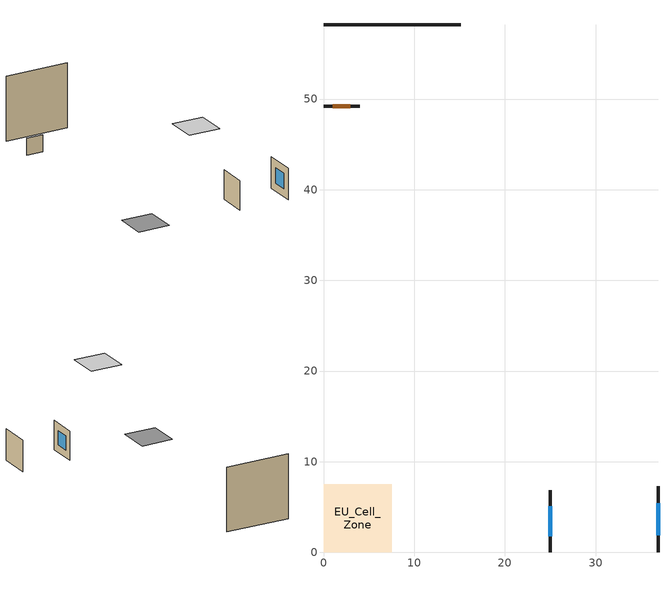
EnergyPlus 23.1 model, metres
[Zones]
EU_Cell_Zone
 floor othersidecoefficients (EU_GB.ENG.TH.01.Gen.ReEx.001.001_floor_1_Construction): 0,0 7.51,0 7.51,7.51 0,7.51 z0
 wall outside (EU_GB.ENG.TH.01.Gen.ReEx.001.001_wall_1_east_1_Construction): 25.01,0 25.01,6.88 z0:6.88
 wall outside (EU_GB.ENG.TH.01.Gen.ReEx.001.001_wall_1_west_2_Construction): 36.89,7.32 36.89,0 z0:7.32
 wall outside (EU_GB.ENG.TH.01.Gen.ReEx.001.001_wall_1_south_3_Construction): 4,49.21 0,49.21 z0:4
 wall othersidecoefficients (EU_GB.ENG.TH.01.Gen.ReEx.001.001_thermal_bridge_Construction): 15.15,58.21 0,58.21 z0:15.15
 window (EU_GB.ENG.TH.01.Gen.ReEx.001.001_window_east_1_Construction): 25.01,1.76 25.01,5.12 z1.76:5.12
 window (EU_GB.ENG.TH.01.Gen.ReEx.001.001_window_west_2_Construction): 36.89,5.45 36.89,1.88 z1.88:5.45
 door (EU_GB.ENG.TH.01.Gen.ReEx.001.001_door_south_3_Construction): 2.97,49.21 1.02,49.21 z1.02:2.97
 ceiling othersidecoefficients (EU_GB.ENG.TH.01.Gen.ReEx.001.001_roof_1_Construction): 12.51,0 20.01,0 20.01,7.51 12.51,7.51 z20
[Building]
EU Step8 Campaign Cell: North Axis=0; Terrain=City; Solar Distribution=FullExterior
[Site:Location]
London: Latitude=51.5; Longitude=-0.5; Time Zone=0; Elevation=25
[SizingPeriod:WeatherFileDays]
AnnualSizingPeriod: Begin Month=1; Begin Day of Month=1; End Month=12; End Day of Month=31; Use Weather File Daylight Saving Period=No; Use Weather File Rain and Snow Indicators=No
[MATERIAL]
EU_InternalMass_Material: Roughness=MediumRough; Thickness=0.1; Conductivity=1; Density=1800; Specific Heat=900; Thermal Absorptance=0.9; Solar Absorptance=0.7; Visible Absorptance=0.7
[MATERIAL:NOMASS] Roughness=MediumRough; Thermal Absorptance=0.9; Solar Absorptance=0.7; Visible Absorptance=0.7
Name | Thermal Resistance
EU_GB.ENG.TH.01.Gen.ReEx.001.001_floor_1_NoMass | 2.11864
EU_GB.ENG.TH.01.Gen.ReEx.001.001_roof_1_NoMass | 0.543478
EU_GB.ENG.TH.01.Gen.ReEx.001.001_wall_1_east_1_NoMass; EU_GB.ENG.TH.01.Gen.ReEx.001.001_wall_1_west_2_NoMass; EU_GB.ENG.TH.01.Gen.ReEx.001.001_wall_1_south_3_NoMass | 0.595238
EU_GB.ENG.TH.01.Gen.ReEx.001.001_door_south_3_NoMass | 0.416667
EU_GB.ENG.TH.01.Gen.ReEx.001.001_thermal_bridge_NoMass | 8.33333
[WINDOWMATERIAL:SIMPLEGLAZINGSYSTEM] UFactor=3.84; Solar Heat Gain Coefficient=0.85; Visible Transmittance=0.85
EU_GB.ENG.TH.01.Gen.ReEx.001.001_window_east_1_SimpleGlazing; EU_GB.ENG.TH.01.Gen.ReEx.001.001_window_west_2_SimpleGlazing
[CONSTRUCTION]
EU_GB.ENG.TH.01.Gen.ReEx.001.001_floor_1_Construction: EU_GB.ENG.TH.01.Gen.ReEx.001.001_floor_1_NoMass
EU_GB.ENG.TH.01.Gen.ReEx.001.001_roof_1_Construction: EU_GB.ENG.TH.01.Gen.ReEx.001.001_roof_1_NoMass
EU_GB.ENG.TH.01.Gen.ReEx.001.001_wall_1_east_1_Construction: EU_GB.ENG.TH.01.Gen.ReEx.001.001_wall_1_east_1_NoMass
EU_GB.ENG.TH.01.Gen.ReEx.001.001_window_east_1_Construction: EU_GB.ENG.TH.01.Gen.ReEx.001.001_window_east_1_SimpleGlazing
EU_GB.ENG.TH.01.Gen.ReEx.001.001_wall_1_west_2_Construction: EU_GB.ENG.TH.01.Gen.ReEx.001.001_wall_1_west_2_NoMass
EU_GB.ENG.TH.01.Gen.ReEx.001.001_window_west_2_Construction: EU_GB.ENG.TH.01.Gen.ReEx.001.001_window_west_2_SimpleGlazing
EU_GB.ENG.TH.01.Gen.ReEx.001.001_wall_1_south_3_Construction: EU_GB.ENG.TH.01.Gen.ReEx.001.001_wall_1_south_3_NoMass
EU_GB.ENG.TH.01.Gen.ReEx.001.001_door_south_3_Construction: EU_GB.ENG.TH.01.Gen.ReEx.001.001_door_south_3_NoMass
EU_GB.ENG.TH.01.Gen.ReEx.001.001_thermal_bridge_Construction: EU_GB.ENG.TH.01.Gen.ReEx.001.001_thermal_bridge_NoMass
EU_InternalMass_Construction: EU_InternalMass_Material
[ZONE]
EU_Cell_Zone: Type=1; Multiplier=1; Ceiling Height=1.28919; Volume=269.75; Floor Area=104.62; Part of Total Floor Area=Yes
[INTERNALMASS]
EU_Cell_Zone_EU_InternalMass: Construction=EU_InternalMass_Construction; Zone or ZoneList=EU_Cell_Zone; Surface Area=104.62
[SURFACEPROPERTY:OTHERSIDECOEFFICIENTS] Combined ConvectiveRadiative Film Coefficient=0; Constant Temperature=0; Constant Temperature Coefficient=0; Ground Temperature Coefficient=0; Wind Speed Coefficient=0; Sinusoidal Variation of Constant Temperature Coefficient=No; Period of Sinusoidal Variation=24; Previous Other Side Temperature Coefficient=0
Name | External DryBulb Temperature Coefficient | Zone Air Temperature Coefficient
EU_GB.ENG.TH.01.Gen.ReEx.001.001_floor_1_b0.849618 | 0.849618 | 0.150382
EU_GB.ENG.TH.01.Gen.ReEx.001.001_roof_1_b1; EU_GB.ENG.TH.01.Gen.ReEx.001.001_wall_1_east_1_b1; EU_GB.ENG.TH.01.Gen.ReEx.001.001_wall_1_west_2_b1; EU_GB.ENG.TH.01.Gen.ReEx.001.001_wall_1_south_3_b1; EU_GB.ENG.TH.01.Gen.ReEx.001.001_thermal_bridge_b1 | 1 | 0
[OTHEREQUIPMENT]
EU_Step8_InternalGain_uk__GB.ENG.TH.01.Gen.ReEx.001.001__f000_f000: Fuel Type=Electricity; Zone or ZoneList or Space or SpaceList=EU_Cell_Zone; Schedule=EU_Step8_GainSchedule_uk__GB.ENG.TH.01.Gen.ReEx.001.001__f000_f000; Design Level Calculation Method=Watts/Area; Power per Zone Floor Area=1; Fraction Latent=0; Fraction Radiant=0; Fraction Lost=0; Carbon Dioxide Generation Rate=0; EndUse Subcategory=EU_Step8_InternalGains
[ZONEVENTILATION:DESIGNFLOWRATE]
EU_ConstantAir_EU_Cell_Zone: Zone or ZoneList or Space or SpaceList=EU_Cell_Zone; Schedule=EU_AlwaysOn; Design Flow Rate Calculation Method=AirChanges/Hour; Air Changes per Hour=0.48; Ventilation Type=Natural; Fan Pressure Rise=0; Fan Total Efficiency=1; Constant Term Coefficient=1; Temperature Term Coefficient=0; Velocity Term Coefficient=0; Velocity Squared Term Coefficient=0; Minimum Indoor Temperature=-100; Maximum Indoor Temperature=100; Delta Temperature=-100; Minimum Outdoor Temperature=-100; Maximum Outdoor Temperature=100; Maximum Wind Speed=40
[HVACTEMPLATE:THERMOSTAT]
EU_HeatOnly_EU_Cell_Zone: Constant Heating Setpoint=20; Constant Cooling Setpoint=50
[HVACTEMPLATE:ZONE:IDEALLOADSAIRSYSTEM]
EU_Cell_Zone: Template Thermostat=EU_HeatOnly_EU_Cell_Zone; System Availability Schedule=EU_AlwaysOn; Maximum Heating Supply Air Temperature=50; Minimum Cooling Supply Air Temperature=13; Maximum Heating Supply Air Humidity Ratio=0.0156; Minimum Cooling Supply Air Humidity Ratio=0.0077; Heating Limit=NoLimit; Cooling Limit=NoLimit; Heating Availability Schedule=EU_AlwaysOn; Cooling Availability Schedule=EU_CoolingOff; Dehumidification Control Type=ConstantSensibleHeatRatio; Cooling Sensible Heat Ratio=0.7; Dehumidification Setpoint=60; Humidification Control Type=None; Humidification Setpoint=30; Outdoor Air Method=None; Outdoor Air Flow Rate per Person=0.00944; Outdoor Air Flow Rate per Zone Floor Area=0; Outdoor Air Flow Rate per Zone=0; Demand Controlled Ventilation Type=None; Outdoor Air Economizer Type=NoEconomizer; Heat Recovery Type=None; Sensible Heat Recovery Effectiveness=0.7; Latent Heat Recovery Effectiveness=0.65
[SIZING:ZONE]
EU_Cell_Zone: Zone Cooling Design Supply Air Temperature Input Method=SupplyAirTemperature; Zone Cooling Design Supply Air Temperature=13; Zone Heating Design Supply Air Temperature Input Method=SupplyAirTemperature; Zone Heating Design Supply Air Temperature=50; Zone Cooling Design Supply Air Humidity Ratio=0.008; Zone Heating Design Supply Air Humidity Ratio=0.008; Cooling Design Air Flow Method=DesignDay; Cooling Design Air Flow Rate=0; Cooling Minimum Air Flow per Zone Floor Area=0.000762; Cooling Minimum Air Flow=0; Cooling Minimum Air Flow Fraction=0.2; Heating Design Air Flow Method=DesignDay; Heating Design Air Flow Rate=0; Heating Maximum Air Flow per Zone Floor Area=0.002032; Heating Maximum Air Flow=0.141576; Heating Maximum Air Flow Fraction=0.3; Account for Dedicated Outdoor Air System=No; Dedicated Outdoor Air System Control Strategy=NeutralSupplyAir; Dedicated Outdoor Air Low Setpoint Temperature for Design=autosize; Dedicated Outdoor Air High Setpoint Temperature for Design=autosize; Zone Load Sizing Method=Sensible Load Only No Latent Load; Zone Latent Cooling Design Supply Air Humidity Ratio Input Method=HumidityRatioDifference; Zone Cooling Design Supply Air Humidity Ratio Difference=0.005; Zone Latent Heating Design Supply Air Humidity Ratio Input Method=HumidityRatioDifference; Zone Humidification Design Supply Air Humidity Ratio Difference=0.005
[SCHEDULE:CONSTANT]
Name | Hourly Value
EU_AlwaysOn | 1
EU_CoolingOff | 0
[SCHEDULE:FILE]
EU_Step8_GainSchedule_uk__GB.ENG.TH.01.Gen.ReEx.001.001__f000_f000: File=C:\Users\o_iseri\Desktop\OpenUBEM\openubem\outputs\eu_certified_rerun_2026-08-28\rep2\schedules\uk__GB.ENG.TH.01.Gen.ReEx.001.001__f000.csv; Column Number=1; Rows to Skip at Top=0; Number of Hours of Data=8760; Column Separator=Comma; Interpolate to Timestep=No; Minutes per Item=60; Adjust Schedule for Daylight Savings=Yes
